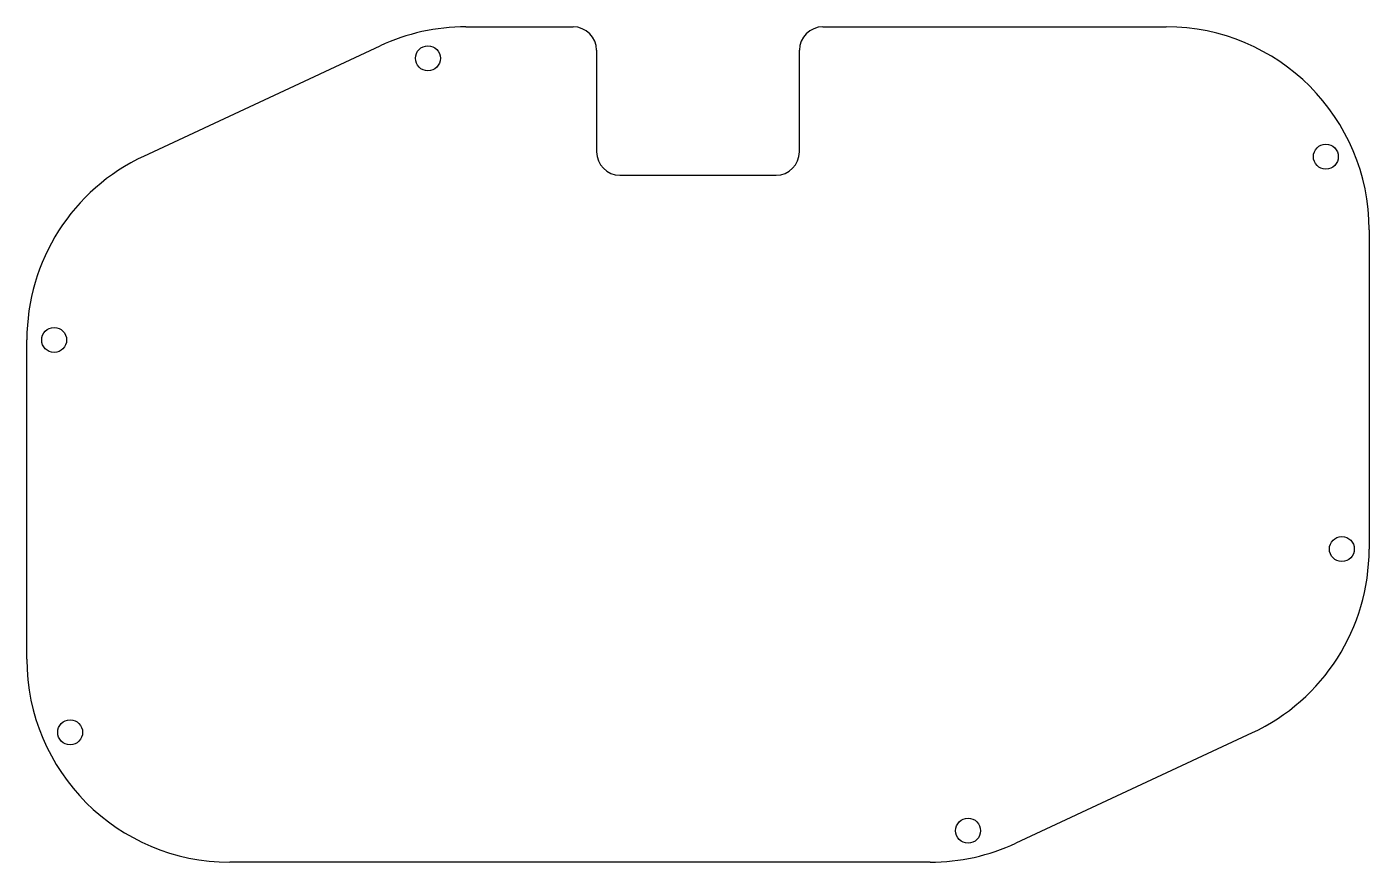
# Model space of a CAD drawing. Header units: millimetres. Extents: x -86 to 86, y -54 to 54.
import ezdxf

# ---------------------------------------------------------------- set-up
doc = ezdxf.new("R2010")
doc.units = ezdxf.units.MM

msp = doc.modelspace()

# ---------------------------------------------------------------- linework, layer by layer
at = {"color": 7, "linetype": 'Continuous', "lineweight": 25}
for p, q in [((-29.74, 53.5), (-16, 53.5)), ((16, 53.5), (60, 53.5)), ((-70.99, 36.95), (-40.72, 51.06)), ((-13, 50.5), (-13, 37.5)), ((13, 37.5), (13, 50.5)), ((-10, 34.5), (10, 34.5)), ((86, 27.5), (86, -13.39)), ((-86, -27.5), (-86, 13.39)), ((70.99, -36.95), (40.72, -51.06)), ((29.74, -53.5), (-60, -53.5))]:
    msp.add_line(p, q, dxfattribs=at)
for centre in [(-34.61, 49.47), (80.45, 36.87), (-82.5, 13.39), (82.5, -13.39), (-80.45, -36.87), (34.61, -49.47)]:
    msp.add_circle(centre, 1.6, dxfattribs=at)
for centre, radius, start, end in [((-29.74, 27.5), 26, 90, 115), ((-16, 50.5), 3, 0, 90), ((16, 50.5), 3, 90, 180), ((60, 27.5), 26, 0, 90), ((-60, 13.39), 26, 115, 180), ((-10, 37.5), 3, 180, 270), ((10, 37.5), 3, 270, 0), ((60, -13.39), 26, 295, 0), ((-60, -27.5), 26, 180, 270), ((29.74, -27.5), 26, 270, 295)]:
    msp.add_arc(centre, radius, start, end, dxfattribs=at)

doc.saveas('drawing.dxf')
